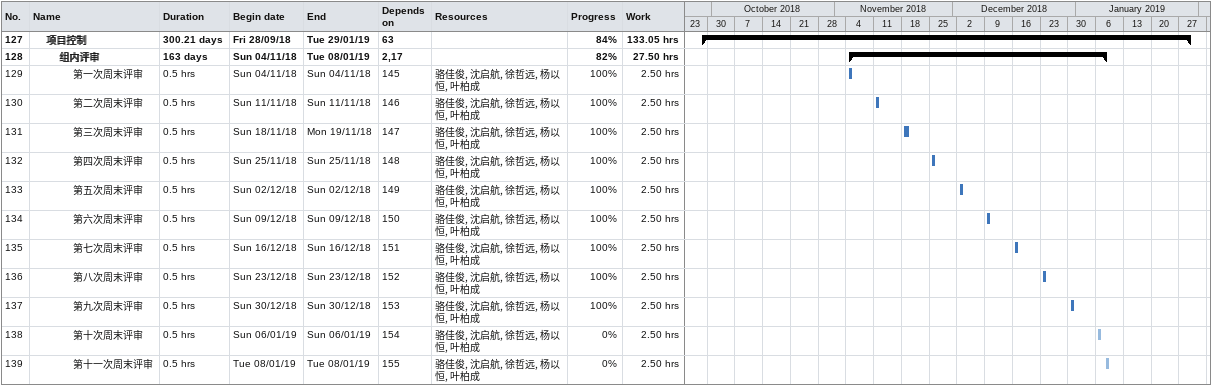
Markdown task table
| ID | Level | Task | Duration | Start | Finish | Predecessors | Resources | % complete | Work (h) |
|---|---|---|---|---|---|---|---|---|---|
| 127 | 2 | **项目控制** | 300.21d | 2018-09-28 | 2019-01-29 | 63 |  | 84 | 133.05 |
| 128 | 3 | **组内评审** | 163d | 2018-11-04 | 2019-01-08 | 2, 17 |  | 82 | 27.50 |
| 129 | 4 | 第一次周末评审 | 0.5h | 2018-11-04 | 2018-11-04 | 145 | 骆佳俊, 沈启航, 徐哲远, 杨以恒, 叶柏成 | 100 | 2.50 |
| 130 | 4 | 第二次周末评审 | 0.5h | 2018-11-11 | 2018-11-11 | 146 | 骆佳俊, 沈启航, 徐哲远, 杨以恒, 叶柏成 | 100 | 2.50 |
| 131 | 4 | 第三次周末评审 | 0.5h | 2018-11-18 | 2018-11-19 | 147 | 骆佳俊, 沈启航, 徐哲远, 杨以恒, 叶柏成 | 100 | 2.50 |
| 132 | 4 | 第四次周末评审 | 0.5h | 2018-11-25 | 2018-11-25 | 148 | 骆佳俊, 沈启航, 徐哲远, 杨以恒, 叶柏成 | 100 | 2.50 |
| 133 | 4 | 第五次周末评审 | 0.5h | 2018-12-02 | 2018-12-02 | 149 | 骆佳俊, 沈启航, 徐哲远, 杨以恒, 叶柏成 | 100 | 2.50 |
| 134 | 4 | 第六次周末评审 | 0.5h | 2018-12-09 | 2018-12-09 | 150 | 骆佳俊, 沈启航, 徐哲远, 杨以恒, 叶柏成 | 100 | 2.50 |
| 135 | 4 | 第七次周末评审 | 0.5h | 2018-12-16 | 2018-12-16 | 151 | 骆佳俊, 沈启航, 徐哲远, 杨以恒, 叶柏成 | 100 | 2.50 |
| 136 | 4 | 第八次周末评审 | 0.5h | 2018-12-23 | 2018-12-23 | 152 | 骆佳俊, 沈启航, 徐哲远, 杨以恒, 叶柏成 | 100 | 2.50 |
| 137 | 4 | 第九次周末评审 | 0.5h | 2018-12-30 | 2018-12-30 | 153 | 骆佳俊, 沈启航, 徐哲远, 杨以恒, 叶柏成 | 100 | 2.50 |
| 138 | 4 | 第十次周末评审 | 0.5h | 2019-01-06 | 2019-01-06 | 154 | 骆佳俊, 沈启航, 徐哲远, 杨以恒, 叶柏成 | 0 | 2.50 |
| 139 | 4 | 第十一次周末评审 | 0.5h | 2019-01-08 | 2019-01-08 | 155 | 骆佳俊, 沈启航, 徐哲远, 杨以恒, 叶柏成 | 0 | 2.50 |
